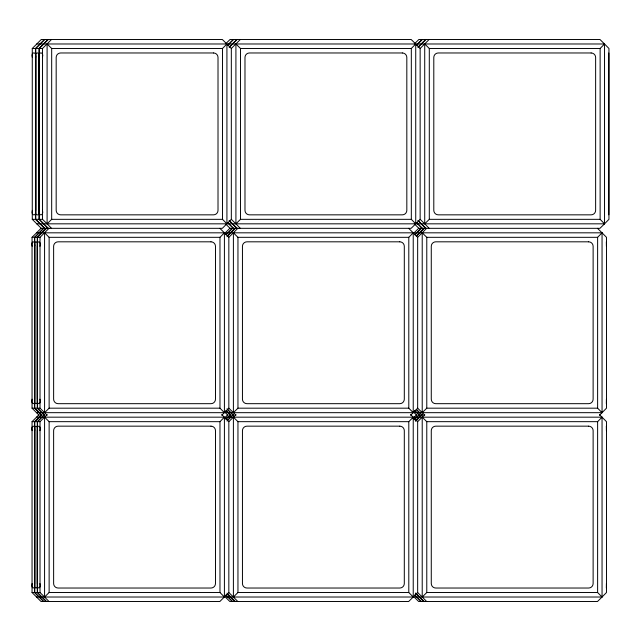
<?xml version="1.0" encoding="UTF-8"?>
<svg xmlns="http://www.w3.org/2000/svg" width="641" height="641" viewBox="0 0 641 641"><rect width="100%" height="100%" fill="white"/><g stroke="black" fill="none" stroke-linecap="round" stroke-linejoin="round"><path stroke-width="0.96" d="M32.114 246.312C30.472 240.335 36.104 240.335 34.462 246.312M32.354 57.466C30.423 51.344 37.314 51.344 35.383 57.466M32.114 430.656C30.472 424.679 36.104 424.679 34.462 430.656M34.462 399.183C36.104 405.168 30.472 405.168 32.114 399.183M34.462 583.534C36.104 589.52 30.576 589.408 32.114 583.534M35.383 210.344C37.306 216.482 30.536 216.37 32.354 210.344M37.595 246.312C35.952 240.335 41.593 240.335 39.942 246.312M37.595 430.656C35.952 424.679 41.593 424.679 39.942 430.656M39.942 399.183C41.593 405.168 35.952 405.168 37.595 399.183M39.942 583.534C41.497 589.399 36.048 589.408 37.595 583.534M42.434 210.344C44.261 216.362 37.587 216.37 39.413 210.344L39.413 57.466C37.474 51.344 44.373 51.344 42.434 57.466M606.41 399.183L606.346 403.678M606.41 583.534L606.354 587.989M608.79 214.799L608.79 53.011M41.264 228.324L32.274 219.334L32.274 48.476L41.264 39.486L222.339 39.486L231.329 48.476L231.329 219.334L222.339 228.324L41.04 228.324L32.05 237.322L32.05 408.181L39.085 415.24M32.274 48.476L35.463 48.476L44.453 39.486M44.79 228.324L35.8 219.334L35.8 48.476L44.79 39.486M35.8 48.476L38.997 48.476L47.987 39.486M233.268 228.324L228.853 223.829L43.74 223.829L39.325 219.334L39.325 48.476L48.323 39.486M51.512 39.486L42.522 48.476L39.325 48.476M222.507 48.476L226.922 43.981L226.922 223.829L222.507 219.334L222.507 48.476L51.681 48.476L47.097 43.981L47.097 223.829L51.512 228.324M227.547 45.263L233.268 39.486M227.763 45.263L233.604 39.486M229.109 47.194L236.793 39.486M229.398 47.194L237.13 39.486M240.319 39.486L231.329 48.476M232.346 228.324L227.916 232.819L225.303 232.819L229.863 228.324L411.153 228.324L415.729 223.829L411.322 219.334L411.322 48.476L415.729 43.981L411.153 39.486L230.071 39.486L226.145 43.34M416.354 45.263L422.074 39.486M416.57 45.263L422.411 39.486M417.924 47.194L425.6 39.486M418.212 47.194L425.936 39.486M429.133 39.486L420.143 48.476L420.143 219.334L415.729 223.829L415.729 43.981L420.143 48.476M414.783 234.75L416.738 232.819L414.126 232.819L418.685 228.324L599.96 228.324L604.535 223.829L600.128 219.334L600.128 48.476L604.535 43.981L599.96 39.486L418.885 39.486L414.302 43.981M418.212 220.616L421.361 223.829L604.535 223.829L608.95 219.334L608.95 48.476L604.535 43.981L421.361 43.981M32.05 237.322L34.526 237.322L43.524 228.324M41.825 415.24L34.79 408.181L34.79 237.322L43.78 228.324M46.264 228.324L41.833 232.819L39.221 232.819M44.566 415.24L37.531 408.181L37.531 237.322L41.961 232.819L224.406 232.819L228.837 237.322L228.837 408.181L221.794 415.24M49.004 228.324L40.014 237.322L37.531 237.322M221.794 414.599L228.837 421.666L228.837 592.524L219.839 601.514L41.04 601.514L32.05 592.524L32.05 421.666L39.085 414.599M32.05 421.666L34.526 421.666L41.625 414.599M43.524 601.514L34.79 592.524L34.79 421.666L41.825 414.599M44.365 414.599L41.833 417.171L39.221 417.171M37.531 421.666L41.961 417.171L224.406 417.171L224.406 597.019L41.961 597.019L37.531 592.524L37.531 421.666L40.014 421.666L47.105 414.599M41.961 412.676L224.406 412.676L219.975 408.181L219.975 237.322L224.406 232.819L219.839 228.324M226.145 234.75L232.603 228.324M227.395 236.032L235.087 228.324M226.986 236.673L235.343 228.324M237.827 228.324L228.837 237.322M224.406 597.019L219.975 592.524L219.975 421.666L224.406 417.171M225.961 419.094L230.448 414.599M226.145 419.094L230.648 414.599M227.395 420.384L233.188 414.599M226.986 421.025L233.388 414.599M410.617 415.24L413.229 412.676L408.798 408.181L408.798 237.322L413.229 232.819L408.662 228.324M235.928 414.599L228.837 421.666M414.967 234.75L421.169 228.324M416.217 236.032L423.909 228.324M416.442 236.032L424.166 228.324M426.65 228.324L417.66 237.322L417.66 408.181L413.229 412.676L230.784 412.676L226.986 408.822M227.916 597.019L225.303 597.019L229.863 601.514L408.662 601.514L413.229 597.019L408.798 592.524L408.798 421.666L413.229 417.171L410.617 414.599M412.86 418.453L416.73 414.599M414.334 419.735L419.27 414.599M415.568 421.025L422.01 414.599M415.809 421.025L422.211 414.599M599.439 415.24L602.051 412.676L597.62 408.181L597.62 237.322L602.051 232.819L597.484 228.324M424.751 414.599L417.66 421.666L417.66 592.524L413.229 597.019L230.784 597.019L226.986 593.165M416.442 409.463L419.607 412.676L602.051 412.676L606.482 408.181L606.482 237.322L602.051 232.819L419.607 232.819M421.169 601.514L416.738 597.019L414.126 597.019L418.685 601.514L597.484 601.514L602.051 597.019L597.62 592.524L597.62 421.666L602.051 417.171L599.439 414.599M415.809 593.165L419.607 597.019L602.051 597.019L606.482 592.524L606.482 421.666L602.051 417.171L419.607 417.171M34.79 237.322L37.274 237.322L46.521 228.324M219.975 408.181L49.133 408.181L44.574 412.676L40.014 408.181L37.531 408.181M225.961 234.75L227.916 232.819M34.79 421.666L37.274 421.666L44.566 414.599M227.908 414.599L225.303 417.171L227.916 417.171M219.975 592.524L49.133 592.524L44.574 597.019L40.014 592.524L37.531 592.524M408.798 408.181L237.955 408.181L233.396 412.676L228.837 408.181M421.425 228.324L416.866 232.819L419.478 232.819M408.798 592.524L237.955 592.524L233.396 597.019L228.837 592.524M414.126 419.735L419.47 414.599M597.62 408.181L426.778 408.181L422.219 412.676L417.66 408.181M597.62 592.524L426.778 592.524L422.219 597.019L417.66 592.524M222.507 219.334L51.681 219.334L47.097 223.829L42.522 219.334L39.325 219.334M411.322 219.334L240.487 219.334L235.912 223.829L231.329 219.334M600.128 219.334L429.302 219.334L424.719 223.829L420.143 219.334M36.681 43.981L40.046 43.981M40.215 43.981L43.572 43.981M43.74 43.981L228.853 43.981M229.021 43.981L232.379 43.981M232.547 43.981L417.66 43.981M417.828 43.981L421.193 43.981M240.319 228.324L235.912 223.829L235.912 43.981L240.487 48.476L411.322 48.476M429.133 228.324L424.719 223.829L424.719 43.981L429.302 48.476L600.128 48.476M32.274 219.334L35.463 219.334L44.453 228.324M35.8 219.334L38.997 219.334L48.323 228.324M36.681 223.829L40.046 223.829M40.215 223.829L43.572 223.829L47.987 228.324M236.793 228.324L232.379 223.829L229.021 223.829L227.763 222.547M229.398 220.616L232.547 223.829L417.66 223.829L422.074 228.324M416.57 222.547L417.828 223.829L421.193 223.829L425.6 228.324M36.481 232.819L39.093 232.819M228.044 232.819L230.656 232.819M230.784 232.819L413.229 232.819L417.66 237.322M47.105 415.24L44.574 412.676L44.574 232.819L49.133 237.322L219.975 237.322M235.928 415.24L233.396 412.676L233.396 232.819L237.955 237.322L408.798 237.322M424.751 415.24L422.219 412.676L422.219 232.819L426.778 237.322L597.62 237.322M32.05 408.181L34.526 408.181L41.625 415.24M34.79 408.181L37.274 408.181L44.365 415.24M36.481 412.676L39.093 412.676M39.221 412.676L41.833 412.676M227.916 412.676L225.303 412.676L227.908 415.24M228.044 412.676L230.656 412.676L233.188 415.24M36.481 417.171L39.093 417.171M228.044 417.171L230.656 417.171M230.784 417.171L413.229 417.171L417.66 421.666M414.126 417.171L416.738 417.171M416.866 417.171L419.478 417.171M49.004 601.514L44.574 597.019L44.574 417.171L49.133 421.666L219.975 421.666M237.827 601.514L233.396 597.019L233.396 417.171L237.955 421.666L408.798 421.666M426.65 601.514L422.219 597.019L422.219 417.171L426.778 421.666L597.62 421.666M32.05 592.524L34.526 592.524L39.093 597.019L36.481 597.019M34.79 592.524L37.274 592.524L46.264 601.514M41.833 597.019L39.221 597.019L43.78 601.514M228.044 597.019L230.656 597.019L235.087 601.514M414.967 595.088L416.866 597.019L419.478 597.019L423.909 601.514M421.361 223.829L425.936 228.324M417.924 220.616L421.193 223.829M417.828 223.829L422.411 228.324M416.354 222.547L417.66 223.829M414.302 223.829L418.885 228.324M232.547 223.829L237.13 228.324M229.109 220.616L232.379 223.829M227.547 222.547L233.604 228.324M226.145 224.47L230.071 228.324M416.217 409.463L422.211 415.24M419.47 415.24L416.866 412.676L419.478 412.676L422.01 415.24M414.783 410.745L416.738 412.676L414.126 412.676L416.73 415.24M415.568 593.165L424.166 601.514M230.784 412.676L233.388 415.24M227.395 409.463L230.656 412.676M416.866 597.019L421.425 601.514M414.783 595.088L416.738 597.019M225.961 410.745L230.648 415.24M230.784 597.019L235.343 601.514M227.395 593.806L230.656 597.019M225.961 595.088L232.603 601.514M41.961 597.019L46.521 601.514M414.967 410.745L419.27 415.24M226.145 410.745L230.448 415.24M226.145 595.088L232.346 601.514M606.346 241.817L606.41 246.312M606.346 426.161L606.41 430.656M604.535 43.981L604.535 223.829M602.051 232.819L602.051 412.676M602.051 417.171L602.051 597.019M429.302 48.476L429.302 219.334M426.778 237.322L426.778 408.181M426.778 421.666L426.778 592.524M413.229 232.819L413.229 412.676M413.229 417.171L413.229 597.019M240.487 48.476L240.487 219.334M237.955 237.322L237.955 408.181M237.955 421.666L237.955 592.524M224.406 232.819L224.406 412.676M51.681 48.476L51.681 219.334M49.133 237.322L49.133 408.181M49.133 421.666L49.133 592.524M42.522 48.476L42.522 219.334M40.014 237.322L40.014 408.181M40.014 421.666L40.014 592.524M38.997 48.476L38.997 219.334M37.274 237.322L37.274 408.181M37.274 421.666L37.274 592.524M35.463 48.476L35.463 219.334M34.526 237.322L34.526 408.181M34.526 421.666L34.526 592.524M34.854 245.727L34.854 399.183C33.212 405.168 38.845 405.168 37.202 399.183L37.202 246.312C38.965 241.016 33.452 239.806 34.854 245.727M34.854 430.071L34.854 583.534C33.212 589.512 38.845 589.512 37.202 583.534L37.202 430.656C38.861 425.456 33.54 424.262 34.854 430.071M35.888 56.881L35.888 210.344C33.949 216.466 40.848 216.466 38.909 210.344L38.909 57.466C40.84 52.041 34.318 50.992 35.888 56.881M213.517 52.971L60.671 52.971A4.495 4.495 0 0 0 56.176 57.466L56.176 210.344A4.495 4.495 0 0 0 60.671 214.839L213.517 214.839A4.495 4.495 0 0 0 218.012 210.344L218.012 57.466A4.495 4.495 0 0 0 213.517 52.971M402.324 52.971L249.477 52.971A4.495 4.495 0 0 0 244.982 57.466L244.982 210.344A4.495 4.495 0 0 0 249.477 214.839L402.324 214.839A4.495 4.495 0 0 0 406.827 210.344L406.819 57.466A4.495 4.495 0 0 0 402.324 52.971M591.138 52.971L438.292 52.971A4.495 4.495 0 0 0 433.797 57.466L433.797 210.344A4.495 4.495 0 0 0 438.292 214.839L591.138 214.839A4.495 4.495 0 0 0 595.633 210.344L595.633 57.466A4.495 4.495 0 0 0 591.138 52.971M210.985 241.817L58.123 241.817A4.495 4.495 0 0 0 53.628 246.312L53.628 399.183A4.495 4.495 0 0 0 58.123 403.678L210.985 403.678A4.495 4.495 0 0 0 215.48 399.183L215.48 246.312A4.495 4.495 0 0 0 210.985 241.817M399.808 241.817L246.945 241.817A4.495 4.495 0 0 0 242.45 246.312L242.45 399.183A4.495 4.495 0 0 0 246.945 403.678L399.808 403.678A4.495 4.495 0 0 0 404.303 399.183L404.303 246.312A4.495 4.495 0 0 0 399.808 241.817M588.63 241.817L435.768 241.817A4.495 4.495 0 0 0 431.273 246.312L431.273 399.183A4.495 4.495 0 0 0 435.768 403.678L588.63 403.678A4.495 4.495 0 0 0 593.125 399.183L593.125 246.312A4.495 4.495 0 0 0 588.63 241.817M210.985 426.161L58.123 426.161A4.495 4.495 0 0 0 53.628 430.656L53.628 583.534A4.495 4.495 0 0 0 58.123 588.029L210.985 588.029A4.495 4.495 0 0 0 215.48 583.534L215.48 430.656A4.495 4.495 0 0 0 210.985 426.161M399.808 426.161L246.945 426.161A4.495 4.495 0 0 0 242.45 430.656L242.45 583.534A4.495 4.495 0 0 0 246.945 588.029L399.808 588.029A4.495 4.495 0 0 0 404.303 583.534L404.303 430.656A4.495 4.495 0 0 0 399.808 426.161M588.63 426.161L435.768 426.161A4.495 4.495 0 0 0 431.273 430.656L431.273 583.534A4.495 4.495 0 0 0 435.768 588.029L588.63 588.029A4.495 4.495 0 0 0 593.125 583.534L593.125 430.656A4.495 4.495 0 0 0 588.63 426.161"/></g></svg>
